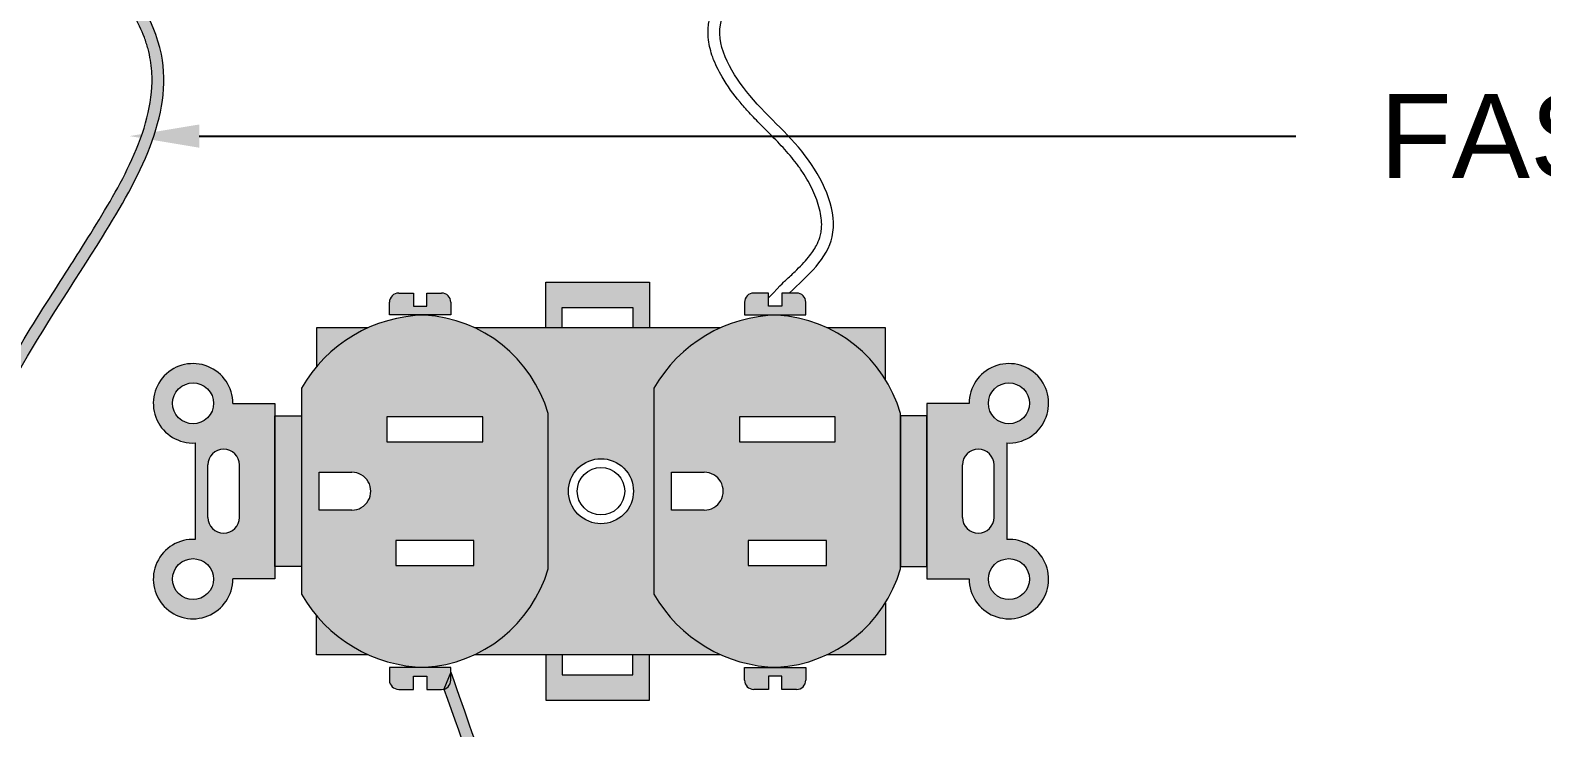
# Model space of a CAD drawing. Header units: millimetres. Extents: x -629 to 509, y -240 to 968.
# Drawn here: x 240.35 to 257.73, y -228.82 to -220.8 of the extents above; entities that cross this region are included whole.
import ezdxf

# ---------------------------------------------------------------- set-up
doc = ezdxf.new("R2010")
doc.units = ezdxf.units.MM
doc.styles.get("Standard").update_dxf_attribs({"font": 'arial.ttf'})

# ---------------------------------------------------------------- blocks, each defined once
blk = doc.blocks.new('A$C44f65689')
at = {"lineweight": 0, "transparency": 33554687}
h = blk.add_hatch(color=254, dxfattribs=at)
edge = h.paths.add_edge_path()
edge.add_line((33.5824241841654, 20.96082753528162), (33.5824241841654, 20.82231230699698))
edge.add_spline(control_points=[(33.5824241841654, 20.82231230629485), (33.70582691296141, 20.79525131643776), (33.82825716348708, 20.76819568384644), (34.17859691782979, 20.68282382906499), (34.40043733235399, 20.61845510781813), (34.6999967063287, 20.49129222262899), (34.79095614024192, 20.44638739193442), (34.96457780476686, 20.34425908673756), (35.04718205305136, 20.28709450090945), (35.17321070583858, 20.18240543688307), (35.21957797666602, 20.13963587487751), (35.37818744298039, 19.97780676640058), (35.47942679425279, 19.84439093888749), (35.60769947203272, 19.61974127210168), (35.64813482781466, 19.53380713976411), (35.6962494753223, 19.40356322516026), (35.71020099934213, 19.35992551268145), (35.73364757248038, 19.27266951311639), (35.74310573848362, 19.22916173065686), (35.76414422031468, 19.10189258874424), (35.76984945698797, 19.01771433223302), (35.76565211030066, 18.77877710498387), (35.73919455691367, 18.62215947497906), (35.64918439920967, 18.30498175157071), (35.58562630578155, 18.14456445730729), (35.4428399945121, 17.84238085831156), (35.36640180917794, 17.70067645586504), (35.20367690642871, 17.41892103255804), (35.11742280908612, 17.27875630558491), (34.96604701050347, 17.03667067898322), (34.90082370587407, 16.93393077696373), (34.75264773150485, 16.70175309456362), (34.66976731761571, 16.57276938594395), (34.38987296982879, 16.13294018662918), (34.19837556048452, 15.82473065007752), (33.85662963708438, 15.19603661931568), (33.7063589989769, 14.87546985209837), (33.54612374564232, 14.40673683584691), (33.50625141831443, 14.27142093170686), (33.43955504735533, 13.99506106437229), (33.4128787279945, 13.85385220349826), (33.37147535380001, 13.55283882511639), (33.35810110219592, 13.39254960835978), (33.33857312019865, 12.77278071010959), (33.3902498043397, 12.30201813424582), (33.62524390717618, 11.37920811570665), (33.80859891327447, 10.92711776937039), (34.30771681042717, 10.08709424484777), (34.62356743844549, 9.699147463927595), (35.16686280604409, 9.227070706973329), (35.33971535285519, 9.097037657866615), (35.61654655512376, 8.919599349389038), (35.71174805732772, 8.863388473877869), (35.90797034331382, 8.75728719962671), (36.00908968611776, 8.707381382831493), (36.24585462626038, 8.601321848521813), (36.38299168869054, 8.547347003350744), (36.83002485092703, 8.39316415298935), (37.14946857865863, 8.315291948924362), (37.77782686801976, 8.221604508529246), (38.0866957106212, 8.205724615225783), (38.51477642508536, 8.234185249457816), (38.6506424960715, 8.252049225935927), (38.90799072655255, 8.306237960944138), (39.02949703188943, 8.342549465308814), (39.25411792620235, 8.435924563059864), (39.35730406209024, 8.49302258528268), (39.49091824933095, 8.594136886725657), (39.53072177442101, 8.628818026194942), (39.60427403446312, 8.703526240716648), (39.63805949409999, 8.743688807855044), (39.712395570002, 8.848325587640367), (39.74887051375919, 8.91527935946987), (39.8157544573167, 9.076044122586147), (39.84164795371117, 9.172066975484533), (39.87780223210876, 9.395154588589769), (39.8833814214093, 9.524435819992952), (39.87100256105469, 9.829680071482919), (39.84640897782839, 10.00904103411221), (39.76391763611838, 10.42222211707621), (39.69990338202507, 10.65945780933861), (39.51569319602078, 11.25890409816338), (39.38314561828184, 11.62832467521229), (39.20290408774491, 12.14379879010675)], knot_values=[0, 0, 0, 0, 9.073057945925257, 9.073057945925257, 26.44567447676138, 26.44567447676138, 34.45252759541052, 34.45252759541052, 42.45938071405965, 42.45938071405965, 47.35713095074181, 47.35713095074181, 59.94805723818672, 59.94805723818672, 67.34855939598754, 67.34855939598754, 71.04881047488794, 71.04881047488794, 74.74906155378835, 74.74906155378835, 81.85335676903861, 81.85335676903861, 94.73450696495075, 94.73450696495075, 107.6156571608629, 107.6156571608629, 118.9684716686548, 118.9684716686548, 130.3212861764467, 130.3212861764467, 138.8381669254693, 138.8381669254693, 149.704568109084, 149.704568109084, 176.0471697259053, 176.0471697259053, 202.3897713427266, 202.3897713427266, 212.8188996798059, 212.8188996798059, 223.2480280168851, 223.2480280168851, 234.7228650798959, 234.7228650798959, 267.1749219031595, 267.1749219031595, 299.6269787264232, 299.6269787264232, 332.0790355496869, 332.0790355496869, 345.7552890915074, 345.7552890915074, 352.5934158624177, 352.5934158624177, 359.431542633328, 359.431542633328, 368.1982376255976, 368.1982376255976, 387.4997481471572, 387.4997481471572, 406.8012586687167, 406.8012586687167, 416.2971848494099, 416.2971848494099, 425.793111030103, 425.793111030103, 435.2890372107961, 435.2890372107961, 439.7058859138722, 439.7058859138722, 444.1227346169483, 444.1227346169483, 450.6038820537493, 450.6038820537493, 458.901648507263, 458.901648507263, 469.046633346315, 469.046633346315, 481.8780613937013, 481.8780613937013, 497.4828885742346, 497.4828885742346, 520.2826032805101, 520.2826032805101, 520.2826032805101, 520.2826032805101], degree=3, periodic=0)
edge.add_line((39.20290408774491, 12.14379879010675), (39.12391171853852, 11.9503684589822))
edge.add_spline(control_points=[(39.12391171904602, 11.95036845840013), (39.57363411601574, 10.69635427511684), (40.51583020087293, 8.069117425332017), (34.53580711170235, 8.387723992238072), (32.67195655294455, 13.5963131715157), (34.9654221164804, 16.65418582523716), (36.2474582116227, 18.9664077888824), (35.17620661719849, 20.61154787553323), (34.16471118732517, 20.83321852029393), (33.5824241841654, 20.96082753528162)], knot_values=[0, 0, 0, 0, 77.75284976528478, 162.8970028508391, 304.1183109576378, 392.2852581126454, 446.7097837307556, 478.2300157750214, 520.9920404752056, 520.9920404752056, 520.9920404752056, 520.9920404752056], degree=3, periodic=0)
h = blk.add_hatch(color=252, dxfattribs=at)
h.dxf.hatch_style = 1
edge = h.paths.add_edge_path()
edge.add_line((36.69664189752149, 13.21828973067795), (37.18137972613368, 13.21828973043966))
edge.add_line((37.18137972613368, 13.21828973043966), (37.18137972470396, 15.2354665864791))
edge.add_line((37.18137972470396, 15.2354665864791), (36.69664189752149, 15.2354665864791))
edge.add_ellipse((36.23968357359294, 15.23795284233051), major_axis=(-0.3231231122000956, 0.3231231122000956), ratio=0.9999999999999754, start_angle=224.6882635593591, end_angle=498.192810985813)
edge.add_line((36.26513480540308, 14.7816970740655), (36.2651348039729, 13.67205924261588))
edge.add_ellipse((36.23968357313069, 13.21580347382848), major_axis=(-0.3231231125307975, 0.3231231125307975), ratio=0.9999999999999318, start_angle=-48.19281086099384, end_angle=225.311736565466)
edge = h.paths.add_edge_path(flags=16)
edge.add_line((36.77451369401007, 14.52833102811336), (36.77451369329566, 13.92542528904459))
edge.add_ellipse((36.59266730382279, 13.9254252888063), major_axis=(0.1285848151305607, 0.1285848151305607), ratio=0.9999999999998954, start_angle=134.999999999997, end_angle=314.999999999997, ccw=False)
edge.add_line((36.41082091434993, 13.92542528856801), (36.4108209129202, 14.52833102811336))
edge.add_ellipse((36.59266730346513, 14.52833102811336), major_axis=(-0.1285848158886234, 0.1285848158886234), ratio=0.9999999999999426, start_angle=-134.9999999999984, end_angle=45.00000000000159, ccw=False)
edge = h.paths.add_edge_path(flags=16)
edge.add_ellipse((36.23968357356608, 15.23795284224524), major_axis=(0.1663689753689431, 0.1663689753689431), ratio=0.9999999999999736, start_angle=45.000000000000796, end_angle=225.0000000000008, ccw=False)
edge.add_ellipse((36.23968357356608, 15.23795284224524), major_axis=(0.1663689753689431, 0.1663689753689431), ratio=0.9999999999999736, start_angle=225.0000000000008, end_angle=405.00000000000074, ccw=False)
edge = h.paths.add_edge_path(flags=16)
edge.add_ellipse((36.23968357392397, 13.21580347515145), major_axis=(0.1663689752001269, 0.1663689752001269), ratio=0.9999999999999707, start_angle=45.00000008715352, end_angle=225.0000000871535, ccw=False)
edge.add_ellipse((36.23968357392397, 13.21580347515145), major_axis=(0.1663689752001269, 0.1663689752001269), ratio=0.9999999999999707, start_angle=225.0000000871534, end_angle=405.0000000871534, ccw=False)
h.paths.add_polyline_path([(37.48514757617505, 13.36076062167694), (37.48514757617505, 15.09299569524182), (37.18137972613368, 15.09299569452786), (37.18137972613368, 13.36076062143865)])
edge = h.paths.add_edge_path()
edge.add_line((38.25472983654555, 16.10778239573073), (37.65923407837028, 16.10778239525325))
edge.add_line((37.65923407837028, 16.10778239525325), (37.65923407991914, 15.65979300654953))
edge.add_ellipse((38.937084694297, 14.58097331651559), major_axis=(-1.182529939635946, 1.182529939635946), ratio=0.9999999999999669, start_angle=-20.919385324767916, end_angle=4.827419064819821, ccw=False)
edge = h.paths.add_edge_path()
edge.add_ellipse((38.93708469256396, 13.87278300043553), major_axis=(1.182529939208199, 1.182529939208199), ratio=0.9999999999999853, start_angle=175.1725809647309, end_angle=200.9193853536968, ccw=False)
edge.add_line((37.65923407920474, 12.79396331013276), (37.65923407837028, 12.345973922143))
edge.add_line((37.65923407837028, 12.345973922143), (38.25472983583023, 12.34597392142813))
edge = h.paths.add_edge_path()
edge.add_line((39.20290408774491, 16.25654276717659), (39.20290408774491, 16.40071033109188))
edge.add_ellipse((39.09667566957302, 16.4007103317474), major_axis=(-0.07511483484406946, 0.07511483484406946), ratio=0.9999999999999418, start_angle=225.0000000000016, end_angle=314.9999996464354)
edge.add_line((39.09667567022854, 16.50693874991929), (38.92619886621043, 16.50693874944272))
edge.add_line((38.92619886621043, 16.50693874944272), (38.92619886764106, 16.35518360246214))
edge.add_line((38.92619886764106, 16.35518360246214), (38.77457954271841, 16.35518360222385))
edge.add_line((38.77457954271841, 16.35518360222385), (38.77457954271841, 16.50693874968101))
edge.add_line((38.77457954271841, 16.50693874968101), (38.6041027409654, 16.50693874991929))
edge.add_ellipse((38.60410274120369, 16.4007103306153), major_axis=(-0.0751148356445839, 0.0751148356445839), ratio=0.9999999999998517, start_angle=-44.9999998714805, end_angle=45.00000012852799)
edge.add_line((38.4978743218997, 16.40071033037702), (38.49787432118529, 16.25654276813065))
edge.add_line((38.49787432118529, 16.25654276813065), (39.20290408774491, 16.25654276717659))
edge = h.paths.add_edge_path()
edge.add_line((38.77457954343373, 11.94681756700037), (38.77457954343373, 12.09857271445753))
edge.add_line((38.77457954343373, 12.09857271445753), (38.92619886692574, 12.09857271445753))
edge.add_line((38.92619886692574, 12.09857271445753), (38.92619886692574, 11.94681756723775))
edge.add_line((38.92619886692574, 11.94681756723775), (39.09667566951322, 11.94681756700037))
edge.add_ellipse((39.09667567086382, 12.05304598479544), major_axis=(-0.07511483457752448, 0.07511483457752448), ratio=0.9999999999991711, start_angle=134.9999992715115, end_angle=149.8560452325922)
edge.add_line((39.12391171904602, 11.95036845840013), (39.20290408774491, 12.14379879010675))
edge.add_line((39.20290408774491, 12.14379879010675), (39.20290408774491, 12.19721354950479))
edge.add_line((39.20290408774491, 12.19721354950479), (38.4978743218997, 12.1972135492665))
edge.add_line((38.4978743218997, 12.1972135492665), (38.49787432261502, 12.05304598606607))
edge.add_ellipse((38.6041027414422, 12.05304598558927), major_axis=(-0.07511483530743167, 0.07511483530743167), ratio=0.999999999999901, start_angle=44.99999974283271, end_angle=134.999999742827)
edge.add_line((38.6041027409654, 11.94681756676209), (38.77457954343373, 11.94681756700037))
edge = h.paths.add_edge_path()
edge.add_ellipse((42.98929709593915, 13.87278300555885), major_axis=(1.182529942366136, 1.182529942366136), ratio=0.9999999999999654, start_angle=164.7496594179797, end_angle=200.9193854415276, ccw=False)
edge.add_line((41.53735997780387, 13.04294402469213), (41.53735997780387, 15.41081229270502))
edge.add_ellipse((42.98929709446594, 14.5809733125973), major_axis=(-1.182529941195401, 1.182529941195401), ratio=0.9999999999999811, start_angle=-20.919385444617376, end_angle=15.250340579551278, ccw=False)
edge.add_line((42.30694223900838, 16.10778239525325), (39.47544469209726, 16.10778239501496))
edge.add_ellipse((38.80854152622823, 14.67986116500807), major_axis=(-1.11438747115863, 1.11438747115863), ratio=0.9999999999999654, start_angle=241.2326385560886, end_angle=289.9653187727754, ccw=False)
edge.add_line((40.32169625779198, 15.12040813196699), (40.32169625695752, 13.33334818543016))
edge.add_ellipse((38.8085415250832, 13.77389515022872), major_axis=(1.114387470942448, 1.114387470942448), ratio=0.9999999999999638, start_angle=250.03468130706278, end_angle=298.7673615224778, ccw=False)
edge.add_line((39.47544469281257, 12.34597392142813), (42.3069422397237, 12.34597392142813))
edge = h.paths.add_edge_path(flags=16)
edge.add_ellipse((40.92952811773813, 14.22687815834069), major_axis=(-0.2642617988080143, 0.2642617988080143), ratio=0.999999999999956, start_angle=134.9999999999987, end_angle=314.99999999999875, ccw=False)
edge.add_ellipse((40.92952811773813, 14.22687815834069), major_axis=(-0.2642617988080143, 0.2642617988080143), ratio=0.999999999999956, start_angle=-45.00000000000131, end_angle=134.9999999999987, ccw=False)
edge = h.paths.add_edge_path(flags=0)
edge.add_ellipse((40.92952811773813, 14.22687815845938), major_axis=(0.192951392698912, 0.192951392698912), ratio=0.9999999999999509, start_angle=225.0000000000014, end_angle=405.0000000000014, ccw=False)
edge.add_ellipse((40.92952811773813, 14.22687815845938), major_axis=(0.192951392698912, 0.192951392698912), ratio=0.9999999999999509, start_angle=45.00000000000142, end_angle=225.0000000000014, ccw=False)
h.paths.add_polyline_path([(41.48598904891998, 11.82324656356331), (41.48598904891998, 12.345973922143), (41.29739530523813, 12.34597392262048), (41.29739530607259, 12.11365069736029), (40.48499162646323, 12.113650697122), (40.48499162646323, 12.34597392142813), (40.29639788206606, 12.34597392166642), (40.29639788290052, 11.82324656404079)])
h.paths.add_polyline_path([(41.29739530523813, 16.34010561979766), (41.29739530607259, 16.10778239525325), (41.48598904891998, 16.10778239525325), (41.48598904820557, 16.63050975287978), (40.29639788290052, 16.63050975383293), (40.29639788290052, 16.10778239525325), (40.48499162646323, 16.10778239477667), (40.48499162574882, 16.34010561932109)])
edge = h.paths.add_edge_path()
edge.add_line((43.28451260980165, 16.25654276741579), (43.28451260980165, 16.4007103306153))
edge.add_ellipse((43.17828419067661, 16.40071033079425), major_axis=(-0.0751148355180496, 0.0751148355180496), ratio=0.9999999999999167, start_angle=225.0000000000024, end_angle=314.9999999034822)
edge.add_line((43.17828419085555, 16.50693874991929), (43.00780738826808, 16.50693875039587))
edge.add_line((43.00780738826808, 16.50693875039587), (43.00780738826808, 16.35518360293872))
edge.add_line((43.00780738826808, 16.35518360293872), (42.85618806477606, 16.35518360293872))
edge.add_line((42.85618806477606, 16.35518360293872), (42.85618806477606, 16.50693875015758))
edge.add_line((42.85618806477606, 16.50693875015758), (42.68571126230773, 16.50693874968101))
edge.add_ellipse((42.68571126171156, 16.40071033121148), major_axis=(-0.07511483505453499, 0.07511483505453499), ratio=0.9999999999997343, start_angle=-45.00000032156225, end_angle=44.99999967845297)
edge.add_line((42.57948284324203, 16.40071033180765), (42.57948284407649, 16.25654276741579))
edge.add_line((42.57948284407649, 16.25654276741579), (43.28451260980165, 16.25654276741579))
edge = h.paths.add_edge_path()
edge.add_line((44.19982215710689, 15.51089374602861), (44.19982215567626, 16.10778239501496))
edge.add_line((44.19982215567626, 16.10778239501496), (43.52765709515626, 16.10778239549153))
edge.add_ellipse((42.86075392759807, 14.67986116615317), major_axis=(-1.114387471235739, 1.114387471235739), ratio=0.999999999999992, start_angle=256.8239493726295, end_angle=289.96531870685004, ccw=False)
edge = h.paths.add_edge_path()
edge.add_line((44.19982215639158, 12.345973922143), (44.19982215639158, 12.9428625701762))
edge.add_ellipse((42.86075392804327, 13.77389515045493), major_axis=(1.114387470688889, 1.114387470688889), ratio=0.9999999999999696, start_angle=250.0346812597163, end_angle=283.1760505926645, ccw=False)
edge.add_line((43.52765709444094, 12.34597392142813), (44.19982215639158, 12.345973922143))
edge = h.paths.add_edge_path()
edge.add_ellipse((43.17828419043786, 12.05304598564884), major_axis=(-0.0751148351810613, 0.0751148351810613), ratio=0.9999999999998817, start_angle=134.9999998394645, end_angle=224.9999998394713)
edge.add_line((43.28451260908633, 12.05304598535121), (43.28451261051697, 12.1972135492665))
edge.add_line((43.28451261051697, 12.1972135492665), (42.57948284324203, 12.19721354974308))
edge.add_line((42.57948284324203, 12.19721354974308), (42.57948284407649, 12.05304598630436))
edge.add_ellipse((42.68571126236776, 12.05304598552902), major_axis=(-0.07511483492848046, 0.07511483492848046), ratio=0.999999999999867, start_angle=44.9999995818111, end_angle=134.9999995818034)
edge.add_line((42.68571126159242, 11.94681756723775), (42.85618806477606, 11.94681756676209))
edge.add_line((42.85618806477606, 11.94681756676209), (42.85618806334543, 12.09857271374266))
edge.add_line((42.85618806334543, 12.09857271374266), (43.00780738826808, 12.09857271398095))
edge.add_line((43.00780738826808, 12.09857271398095), (43.00780738981786, 11.94681756700037))
edge.add_line((43.00780738981786, 11.94681756700037), (43.17828419014023, 11.94681756700037))
h.paths.add_polyline_path([(44.67767650934258, 13.36076062143865), (44.67767650934258, 15.09299569524182), (44.37390865942035, 15.09299569500444), (44.37390865942035, 13.36076062143865)])
edge = h.paths.add_edge_path()
edge.add_ellipse((45.61937266181741, 13.21580347429438), major_axis=(-0.323123112069141, 0.323123112069141), ratio=0.9999999999999849, start_angle=44.68826355226376, end_angle=318.1928109788317)
edge.add_line((45.59392143007318, 13.67205924237759), (45.59392142864255, 14.78169707358892))
edge.add_ellipse((45.61937266171333, 15.23795284076947), major_axis=(-0.3231231114841126, 0.3231231114841126), ratio=0.9999999999999687, start_angle=131.8071888487937, end_angle=405.3117362753664)
edge.add_line((45.16241433879014, 15.23546658624172), (44.67767650934258, 15.23546658600343))
edge.add_line((44.67767650934258, 15.23546658600343), (44.67767650791194, 13.21828972996308))
edge.add_line((44.67767650791194, 13.21828972996308), (45.16241433807437, 13.21828973020137))
edge = h.paths.add_edge_path(flags=16)
edge.add_line((45.08454254230065, 13.92542528904459), (45.08454254146619, 14.5283310273985))
edge.add_ellipse((45.26638893129626, 14.5283310273985), major_axis=(0.1285848153831423, 0.1285848153831423), ratio=0.9999999999998916, start_angle=-45.000000000003126, end_angle=134.9999999999969, ccw=False)
edge.add_line((45.44823532112633, 14.5283310273985), (45.44823532112633, 13.92542528832973))
edge.add_ellipse((45.26638893171349, 13.92542528868716), major_axis=(0.1285848150881097, 0.1285848150881097), ratio=0.9999999999999848, start_angle=134.9999998873808, end_angle=314.99999988738085, ccw=False)
edge = h.paths.add_edge_path(flags=16)
edge.add_ellipse((45.61937266202978, 13.21580347491317), major_axis=(0.1663689748631353, 0.1663689748631353), ratio=0.9999999999999964, start_angle=225.0000000000001, end_angle=405.0000000000001, ccw=False)
edge.add_ellipse((45.61937266202978, 13.21580347491317), major_axis=(0.1663689748631353, 0.1663689748631353), ratio=0.9999999999999964, start_angle=45.00000000000023, end_angle=225.0000000000001, ccw=False)
edge = h.paths.add_edge_path(flags=16)
edge.add_ellipse((45.61937266202978, 15.23795284188781), major_axis=(0.1663689751162041, 0.1663689751162041), ratio=0.999999999999935, start_angle=225.0000000000018, end_angle=405.0000000000018, ccw=False)
edge.add_ellipse((45.61937266202978, 15.23795284188781), major_axis=(0.1663689751162041, 0.1663689751162041), ratio=0.999999999999935, start_angle=45.000000000001876, end_angle=225.0000000000019, ccw=False)
h = blk.add_hatch(color=254, dxfattribs=at)
h.dxf.hatch_style = 1
edge = h.paths.add_edge_path()
edge.add_line((44.37390865942035, 13.33334818519187), (44.37390865787057, 15.12040813220528))
edge.add_ellipse((42.86075392769482, 14.679861167837), major_axis=(1.114387469704179, 1.114387469704179), ratio=0.9999999999999933, start_angle=331.232638479764, end_angle=401.5484784951662)
edge.add_ellipse((42.9892970946932, 14.58097331232849), major_axis=(-1.182529941429237, 1.182529941429237), ratio=0.9999999999999835, start_angle=-43.84661382711861, end_angle=15.25034057541896)
edge.add_line((41.53735997780387, 15.41081229270502), (41.53735997780387, 13.04294402469213))
edge.add_ellipse((42.98929709449888, 13.87278300423794), major_axis=(1.182529941018461, 1.182529941018461), ratio=0.9999999999999911, start_angle=164.7496594031747, end_angle=223.8466138088643)
edge.add_ellipse((42.86075392789232, 13.77389515111108), major_axis=(-1.114387470928832, 1.114387470928832), ratio=0.9999999999999876, start_angle=138.4515214677895, end_angle=208.7673614798419)
h.paths.add_polyline_path([(43.52141542144801, 13.66059006823115), (43.52141541989869, 13.37018593443417), (42.62196855326766, 13.37018593443417), (42.62196855326766, 13.66059006751538)], flags=16)
h.paths.add_polyline_path([(42.5204180611002, 14.79316624892771), (42.52041806193466, 15.0835703824855), (43.62296591278192, 15.0835703824855), (43.62296591206615, 14.793166249166)], flags=16)
edge = h.paths.add_edge_path(flags=16)
edge.add_line((42.11764819248702, 14.00907500756738), (41.74046083398872, 14.00907500780476))
edge.add_line((41.74046083398872, 14.00907500780476), (41.74046083398872, 14.444681309114))
edge.add_line((41.74046083398872, 14.444681309114), (42.11764819332149, 14.44468130959057))
edge.add_ellipse((42.11764819290426, 14.22687815857898), major_axis=(-0.1540100850441051, 0.1540100850441051), ratio=0.9999999999998825, start_angle=134.999999890239, end_angle=314.999999890239, ccw=False)
edge = h.paths.add_edge_path()
edge.add_line((40.32169625695752, 13.33334818543016), (40.32169625779198, 15.12040813196699))
edge.add_ellipse((38.80854152665285, 14.67986116587156), major_axis=(1.114387470699634, 1.114387470699634), ratio=0.9999999999999883, start_angle=331.2326385302614, end_angle=401.5484785456638)
edge.add_ellipse((38.93708469264425, 14.58097331335164), major_axis=(-1.182529940373175, 1.182529940373175), ratio=0.9999999999999898, start_angle=-43.84661381598846, end_angle=15.25034058654954)
edge.add_line((37.48514757689037, 15.41081229270502), (37.48514757474487, 13.04294402373807))
edge.add_ellipse((38.93708469110354, 13.87278300514186), major_axis=(1.1825299414639, 1.1825299414639), ratio=0.9999999999999709, start_angle=164.7496594641584, end_angle=223.8466138698495)
edge.add_ellipse((38.80854152584672, 13.77389515075699), major_axis=(-1.114387470528474, 1.114387470528474), ratio=0.9999999999999936, start_angle=138.4515214842274, end_angle=208.7673614962792)
h.paths.add_polyline_path([(39.46920301910433, 13.66059006846944), (39.46920301910433, 13.37018593443417), (38.56975615163839, 13.37018593467246), (38.56975615163839, 13.66059006775276)], flags=16)
h.paths.add_polyline_path([(39.57075351043733, 14.79316624868942), (38.46820565947093, 14.79316624868942), (38.46820566030539, 15.0835703824855), (39.57075351115265, 15.08357038177063)], flags=16)
edge = h.paths.add_edge_path(flags=16)
edge.add_line((38.06543579085866, 14.00907500732909), (37.68824843164504, 14.00907500709081))
edge.add_line((37.68824843164504, 14.00907500709081), (37.6882484324795, 14.44468130935228))
edge.add_line((37.6882484324795, 14.44468130935228), (38.06543579085866, 14.44468131006715))
edge.add_ellipse((38.06543579085866, 14.22687815869812), major_axis=(-0.1540100852968405, 0.1540100852968405), ratio=0.9999999999999696, start_angle=134.9999999999991, end_angle=314.99999999999915, ccw=False)
at = {"linetype": 'ByBlock', "lineweight": -2, "transparency": 33554687}
for p, q in [((36.31029401877061, 18.31226926736735), (46.23647311466476, 18.31226926736735)), ((46.23647311466476, 18.31226926736735), (48.9194012302263, 18.31226926736735))]:
    blk.add_line(p, q, dxfattribs=at)
at = {"lineweight": 0, "transparency": 33554687}
for p, q in [((40.29639788290052, 16.10778239525325), (40.29639788290052, 16.63050975383293)), ((40.29639788290052, 16.63050975383293), (41.48598904820557, 16.63050975287978)), ((41.48598904820557, 16.63050975287978), (41.48598904891998, 16.10778239525325)), ((38.49787432118529, 16.25654276813065), (38.4978743218997, 16.40071033037702)), ((38.6041027409654, 16.50693874991929), (38.77457954271841, 16.50693874968101)), ((38.77457954271841, 16.50693874968101), (38.77457954271841, 16.35518360222385)), ((38.77457954271841, 16.35518360222385), (38.92619886764106, 16.35518360246214)), ((38.92619886621043, 16.50693874944272), (39.09667567022854, 16.50693874991929)), ((38.92619886764106, 16.35518360246214), (38.92619886621043, 16.50693874944272)), ((39.20290408774491, 16.40071033109188), (39.20290408774491, 16.25654276717659)), ((40.48499162646323, 16.10778239477667), (40.48499162574882, 16.34010561932109)), ((40.48499162574882, 16.34010561932109), (41.29739530523813, 16.34010561979766)), ((41.29739530523813, 16.34010561979766), (41.29739530607259, 16.10778239525325)), ((42.57948284324203, 16.40071033180765), (42.57948284407649, 16.25654276741579)), ((42.85618806477606, 16.50693875015758), (42.68571126230773, 16.50693874968101)), ((42.85618806477606, 16.35518360293872), (42.85618806477606, 16.50693875015758)), ((43.00780738826808, 16.35518360293872), (42.85618806477606, 16.35518360293872)), ((43.17828419085555, 16.50693874991929), (43.00780738826808, 16.50693875039587)), ((43.00780738826808, 16.50693875039587), (43.00780738826808, 16.35518360293872)), ((43.28451260980165, 16.25654276741579), (43.28451260980165, 16.4007103306153)), ((39.20290408774491, 16.25654276717659), (38.49787432118529, 16.25654276813065)), ((42.57948284407649, 16.25654276741579), (43.28451260980165, 16.25654276741579)), ((38.25472983654555, 16.10778239573073), (37.65923407837028, 16.10778239525325)), ((37.65923407837028, 16.10778239525325), (37.65923407991914, 15.65979300654953)), ((42.30694223900838, 16.10778239525325), (39.47544469209726, 16.10778239501496)), ((41.48598904891998, 16.10778239525325), (40.29639788290052, 16.10778239525325)), ((41.29739530607259, 16.10778239525325), (40.48499162646323, 16.10778239477667)), ((44.19982215567626, 16.10778239501496), (43.52765709515626, 16.10778239573073)), ((44.19982215710689, 15.51089374602861), (44.19982215567626, 16.10778239501496)), ((37.48514757689037, 15.41081229270502), (37.48514757474487, 13.04294402373807)), ((41.53735997780387, 15.41081229270502), (41.53735997780387, 13.04294402469213)), ((36.69664189752149, 15.2354665864791), (37.18137972470396, 15.2354665864791)), ((37.18137972470396, 15.2354665864791), (37.18137972613368, 13.21828973043966)), ((40.32169625695752, 13.33334818543016), (40.32169625779198, 15.12040813196699)), ((44.37390865942035, 13.33334818519187), (44.37390865787057, 15.12040813220528)), ((45.16241433879014, 15.23546658624172), (44.67767650934258, 15.23546658600343)), ((44.67767650934258, 15.23546658600343), (44.67767650791194, 13.21828972996308)), ((37.18137972613368, 13.36076062143865), (37.18137972613368, 15.09299569452786)), ((37.18137972613368, 15.09299569452786), (37.48514757617505, 15.09299569524182)), ((37.48514757617505, 15.09299569524182), (37.48514757617505, 13.36076062167694)), ((38.46820566030539, 15.0835703824855), (38.46820565947093, 14.79316624868942)), ((39.57075351115265, 15.08357038177063), (38.46820566030539, 15.0835703824855)), ((39.57075351043733, 14.79316624868942), (39.57075351115265, 15.08357038177063)), ((42.52041806193466, 15.0835703824855), (42.5204180611002, 14.79316624892771)), ((43.62296591278192, 15.0835703824855), (42.52041806193466, 15.0835703824855)), ((43.62296591206615, 14.793166249166), (43.62296591278192, 15.0835703824855)), ((44.37390865942035, 15.09299569500444), (44.37390865942035, 13.36076062143865)), ((44.67767650934258, 15.09299569524182), (44.37390865942035, 15.09299569500444)), ((44.67767650934258, 13.36076062143865), (44.67767650934258, 15.09299569524182)), ((36.26513480540308, 14.7816970740655), (36.2651348039729, 13.67205924261588)), ((38.46820565947093, 14.79316624868942), (39.57075351043733, 14.79316624868942)), ((42.5204180611002, 14.79316624892771), (43.62296591206615, 14.793166249166)), ((45.59392142864255, 14.78169707358892), (45.59392143007318, 13.67205924237759)), ((36.41082091434993, 13.92542528856801), (36.4108209129202, 14.52833102811336)), ((36.77451369329566, 13.92542528904459), (36.77451369401007, 14.52833102811336)), ((37.68824843164504, 14.00907500709081), (37.6882484324795, 14.44468130935228)), ((37.6882484324795, 14.44468130935228), (38.06543579085866, 14.44468131006715)), ((41.74046083398872, 14.00907500780476), (41.74046083398872, 14.444681309114)), ((41.74046083398872, 14.444681309114), (42.11764819332149, 14.44468130959057)), ((45.08454254230065, 13.92542528904459), (45.08454254146619, 14.5283310273985)), ((45.44823532112633, 13.92542528832973), (45.44823532112633, 14.5283310273985)), ((38.06543579085866, 14.00907500732909), (37.68824843164504, 14.00907500709081)), ((42.11764819248702, 14.00907500756738), (41.74046083398872, 14.00907500780476)), ((38.56975615163839, 13.66059006775276), (38.56975615163839, 13.37018593467246)), ((39.46920301910433, 13.66059006846944), (38.56975615163839, 13.66059006775276)), ((39.46920301910433, 13.37018593443417), (39.46920301910433, 13.66059006846944)), ((42.62196855326766, 13.66059006751538), (42.62196855326766, 13.37018593443417)), ((43.52141542144801, 13.66059006823115), (42.62196855326766, 13.66059006751538)), ((43.52141541989869, 13.37018593443417), (43.52141542144801, 13.66059006823115)), ((37.18137972613368, 13.21828973043966), (36.69664189752149, 13.21828973067795)), ((37.48514757617505, 13.36076062167694), (37.18137972613368, 13.36076062143865)), ((38.56975615163839, 13.37018593467246), (39.46920301910433, 13.37018593443417)), ((42.62196855326766, 13.37018593443417), (43.52141541989869, 13.37018593443417)), ((44.37390865942035, 13.36076062143865), (44.67767650934258, 13.36076062143865)), ((44.67767650791194, 13.21828972996308), (45.16241433807437, 13.21828973020137)), ((44.19982215639158, 12.9428625701762), (44.19982215639158, 12.345973922143)), ((37.65923407837028, 12.345973922143), (37.65923407920474, 12.79396331013276)), ((38.25472983583023, 12.34597392142813), (37.65923407837028, 12.345973922143)), ((42.3069422397237, 12.34597392142813), (39.47544469281257, 12.34597392142813)), ((40.29639788206606, 12.34597392166642), (40.29639788290052, 11.82324656404079)), ((41.48598904891998, 12.345973922143), (40.29639788206606, 12.34597392166642)), ((40.48499162646323, 12.34597392142813), (40.48499162646323, 12.113650697122)), ((41.29739530523813, 12.34597392262048), (40.48499162646323, 12.34597392142813)), ((41.29739530607259, 12.11365069736029), (41.29739530523813, 12.34597392262048)), ((41.48598904891998, 11.82324656356331), (41.48598904891998, 12.345973922143)), ((44.19982215639158, 12.345973922143), (43.52765709444094, 12.34597392142813)), ((39.20290408774491, 12.19721354950479), (38.4978743218997, 12.1972135492665)), ((38.4978743218997, 12.1972135492665), (38.49787432261502, 12.05304598606607)), ((39.20290408845932, 12.05304598535121), (39.20290408774491, 12.19721354950479)), ((42.57948284407649, 12.05304598630436), (42.57948284324203, 12.19721354974308)), ((42.57948284324203, 12.19721354974308), (43.28451261051697, 12.1972135492665)), ((43.28451261051697, 12.1972135492665), (43.28451260908633, 12.05304598535121)), ((38.77457954343373, 11.94681756700037), (38.77457954343373, 12.09857271445753)), ((38.77457954343373, 12.09857271445753), (38.92619886692574, 12.09857271445753)), ((38.92619886692574, 12.09857271445753), (38.92619886692574, 11.94681756723775)), ((39.20290408774491, 12.14379879010675), (39.12391171904602, 11.95036845840013)), ((40.48499162646323, 12.113650697122), (41.29739530607259, 12.11365069736029)), ((43.00780738826808, 12.09857271398095), (42.85618806334543, 12.09857271374266)), ((42.85618806334543, 12.09857271374266), (42.85618806477606, 11.94681756676209)), ((43.00780738981786, 11.94681756700037), (43.00780738826808, 12.09857271398095)), ((38.6041027409654, 11.94681756676209), (38.77457954343373, 11.94681756700037)), ((38.92619886692574, 11.94681756723775), (39.09667566951322, 11.94681756700037)), ((40.29639788290052, 11.82324656404079), (41.48598904891998, 11.82324656356331)), ((42.85618806477606, 11.94681756676209), (42.68571126159242, 11.94681756723775)), ((43.17828419014023, 11.94681756700037), (43.00780738981786, 11.94681756700037))]:
    blk.add_line(p, q, dxfattribs=at)
for centre, major_axis, ratio, start_param, end_param in [((38.60410274120369, 16.4007103306153), (-0.07511483564458389, 0.07511483564458389), 0.9999999999998517, -0.7853981611543599, 0.785398165640685), ((39.09667566957302, 16.4007103317474), (-0.07511483484406946, 0.07511483484406946), 0.9999999999999418, 3.926990816987271, 5.497787137611271), ((42.68571126171156, 16.40071033121148), (-0.07511483505453498, 0.07511483505453498), 0.9999999999997343, -0.7853981690097683, 0.7853981577853939), ((43.17828419067661, 16.40071033079425), (-0.07511483551804958, 0.07511483551804958), 0.9999999999999167, 3.926990816987283, 5.497787142097584), ((38.93708469244058, 14.58097331322232), (-1.182529940805885, 1.182529940805885), 0.9999999999999991, -0.7652678234593983, 0.2661686193295754), ((38.80854152473086, 14.67986116541442), (-1.114387470791717, 1.114387470791717), 0.9999999999999845, 4.210303730893002, 5.437546739827837), ((42.98929709406895, 14.58097331250564), (-1.182529940805885, 1.182529940805885), 0.9999999999999991, -0.7652678234593983, 0.2661686193295754), ((42.86075392778986, 14.6798611656527), (-1.114387470791717, 1.114387470791717), 0.9999999999999845, 4.210303730893002, 5.437546739827837), ((36.23968357356608, 15.23795284236484), (-0.3231231120689977, 0.3231231120689977), 0.9999999999999064, 3.921549938177798, 8.695104913793697), ((45.61937266202978, 15.23795284236484), (0.3231231120689909, 0.3231231120689909), 0.9999999999999476, 3.871265737015483, 8.644820727113387), ((36.23968357356608, 15.23795284236484), (0.1663689750657257, 0.1663689750657257), 0.9999999999998658, 5.49778714378207, 11.78097245096166), ((45.61937266202978, 15.23795284236484), (0.1663689750657257, 0.1663689750657257), 0.9999999999998658, 5.49778714378207, 11.78097245096166), ((36.59266730388191, 14.52833102835074), (-0.1285848153677636, 0.1285848153677636), 0.9999999999999608, 3.926990835177204, 7.068583488766997), ((40.92952811773813, 14.22687815893686), (-0.2642617987896789, 0.2642617987896789), 0.9999999999999696, 3.926990816987256, 10.21017612416684), ((45.26638893099818, 14.5283310273985), (-0.1285848153677636, 0.1285848153677636), 0.9999999999999608, 3.926990835177204, 7.068583488766997), ((38.06543579085866, 14.2268781579828), (-0.1540100850700735, 0.1540100850700735), 0.9999999999999136, 2.356194552037985, 5.497787205627779), ((40.92952811773813, 14.22687815893686), (0.192951392676813, 0.192951392676813), 0.9999999999999194, 5.497787143782098, 11.78097245096168), ((42.11764819248702, 14.2268781579828), (-0.1540100850700735, 0.1540100850700735), 0.9999999999999136, 2.356194552037985, 5.497787205627779), ((36.59266730388191, 13.92542528928288), (-0.1285848153677636, 0.1285848153677636), 0.9999999999999608, 0.7853981815873321, 3.926990835177125), ((45.26638893016371, 13.92542528832973), (-0.1285848153677636, 0.1285848153677636), 0.9999999999999608, 0.7853981815873321, 3.926990835177125), ((36.23968357428186, 13.21580347479402), (0.3231231120689909, 0.3231231120689909), 0.9999999999999476, 0.7296730834256907, 5.503228073523595), ((45.61937266202978, 13.21580347431654), (-0.3231231120689977, 0.3231231120689977), 0.9999999999999064, 0.7799572845880056, 5.553512260203904), ((36.23968357428186, 13.21580347479402), (0.1663689750657257, 0.1663689750657257), 0.9999999999998658, 5.49778714378207, 11.78097245096166), ((45.61937266202978, 13.21580347431654), (0.1663689750657257, 0.1663689750657257), 0.9999999999998658, 5.49778714378207, 11.78097245096166), ((38.80854152616058, 13.77389515079039), (-1.114387470791704, 1.114387470791704), 0.9999999999999831, 2.416434945377021, 3.643677871849425), ((42.86075392850427, 13.7738951505521), (-1.114387470791704, 1.114387470791704), 0.9999999999999831, 2.416434945377021, 3.643677871849425), ((38.93708469244058, 13.87278300393654), (1.182529940805889, 1.182529940805889), 0.9999999999999869, 2.875424119092761, 3.906860451579332), ((42.98929709406895, 13.8727830046514), (1.182529940805889, 1.182529940805889), 0.9999999999999869, 2.875424119092761, 3.906860451579332), ((38.6041027414422, 12.05304598558927), (-0.07511483530743167, 0.07511483530743167), 0.999999999999901, 0.7853981589090324, 2.356194485703829), ((39.09667566981085, 12.05304598564884), (-0.0751148351810613, 0.0751148351810613), 0.9999999999998817, 2.356194487390472, 3.926990814185487), ((42.68571126236776, 12.05304598552902), (-0.07511483492848046, 0.07511483492848046), 0.999999999999867, 0.7853981560986751, 2.356194482893438), ((43.17828419043786, 12.05304598564884), (-0.0751148351810613, 0.0751148351810613), 0.9999999999998817, 2.356194487390472, 3.926990814185487)]:
    blk.add_ellipse(centre, major_axis=major_axis, ratio=ratio, start_param=start_param, end_param=end_param, dxfattribs=at)
for points, knots in [([(39.12391171892688, 11.95036845816184), (39.57363411602245, 10.6963542743219), (40.5158302005616, 8.069117424209118), (34.53580711104337, 8.387723993221663), (32.67195655197452, 13.59631317170004), (34.96542211804521, 16.65418582487116), (36.24745821051238, 18.96640778826376), (35.17620661801027, 20.61154787616777), (34.16471118670793, 20.83321852060271), (33.5824241841654, 20.96082753504333)], [0, 0, 0, 0, 1.575355310434414, 3.300466276163259, 6.161759956445371, 7.948115940092213, 9.050814627938355, 9.689448003924042, 10.5558520382083, 10.5558520382083, 10.5558520382083, 10.5558520382083]), ([(39.20290408750571, 12.14379879010675), (39.38314561804356, 11.62832467521229), (39.51569319578203, 11.25890409816338), (39.69990338202507, 10.65945780933861), (39.76391763611838, 10.42222211683792), (39.8464089775901, 10.00904103387392), (39.87100256093555, 9.829680071482919), (39.8833814214093, 9.524435819992952), (39.87780223210876, 9.395154588351481), (39.84164795347243, 9.172066975244427), (39.81575445707841, 9.076044122585238), (39.74887051375919, 8.915279359231583), (39.71239556988286, 8.84832558740208), (39.63805949409999, 8.743688807616756), (39.60427403446312, 8.703526240476542), (39.53072177418272, 8.628818026194942), (39.49091824933095, 8.594136886725657), (39.35730406185195, 8.49302258528268), (39.25411792620235, 8.435924562821576), (39.02949703165115, 8.342549465068707), (38.90799072643341, 8.30623796070585), (38.6506424960715, 8.25204922569764), (38.51477642496621, 8.234185249457816), (38.0866957106212, 8.205724615225783), (37.77782686801976, 8.221604508290959), (37.14946857865863, 8.315291948924362), (36.83002485092703, 8.39316415298935), (36.38299168845225, 8.547347003350744), (36.24585462602255, 8.601321848283526), (36.00908968611776, 8.707381382831493), (35.90797034319513, 8.757287199387513), (35.71174805732772, 8.863388473639581), (35.61654655488547, 8.91959934915075), (35.33971535261691, 9.097037657628327), (35.16686280580581, 9.227070706735041), (34.62356743844549, 9.699147463689307), (34.30771681042717, 10.08709424460948), (33.80859891303572, 10.9271177691321), (33.62524390705613, 11.37920811546837), (33.3902498043397, 12.30201813424582), (33.33857311996036, 12.77278071010959), (33.35810110219592, 13.39254960812149), (33.37147535356081, 13.55283882511639), (33.4128787279945, 13.85385220325997), (33.43955504735533, 13.99506106437229), (33.50625141807615, 14.27142093146858), (33.54612374540358, 14.40673683560862), (33.7063589989769, 14.87546985186099), (33.85662963708438, 15.1960366190774), (34.19837556024578, 15.82473064983741), (34.38987296958959, 16.13294018662827), (34.66976731761571, 16.57276938570566), (34.75264773150485, 16.70175309432533), (34.90082370575493, 16.93393077672544), (34.96604701038387, 17.03667067874493), (35.11742280896698, 17.27875630534663), (35.20367690642871, 17.41892103255804), (35.36640180917794, 17.70067645562676), (35.4428399945121, 17.84238085831065), (35.58562630554235, 18.144564457069), (35.64918439897093, 18.30498175157071), (35.73919455667539, 18.62215947473896), (35.76565211018197, 18.77877710498387), (35.76984945674923, 19.01771433199473), (35.76414422019508, 19.10189258850595), (35.74310573836357, 19.22916173041857), (35.73364757224118, 19.27266951311639), (35.71020099922208, 19.35992551268145), (35.69624947520316, 19.40356322492016), (35.64813482757683, 19.53380713952583), (35.60769947179352, 19.6197412718634), (35.4794267940145, 19.84439093888658), (35.37818744298039, 19.97780676640058), (35.21957797654687, 20.13963587463922), (35.17321070583858, 20.18240543688307), (35.04718205293221, 20.28709450067117), (34.96457780452766, 20.34425908649927), (34.79095614012277, 20.44638739169613), (34.69999670620956, 20.4912922223907), (34.4004373321157, 20.61845510781813), (34.17859691782979, 20.68282382906499), (33.82825716348708, 20.76819568360815), (33.70582691284227, 20.79525131619948), (33.5824241841654, 20.82231230605657)], [0, 0, 0, 0, 22.79971470627554, 22.79971470627554, 38.40454188680883, 38.40454188680883, 51.23596993419511, 51.23596993419511, 61.38095477324707, 61.38095477324707, 69.67872122676083, 69.67872122676083, 76.15986866356177, 76.15986866356177, 80.5767173666379, 80.5767173666379, 84.99356606971402, 84.99356606971402, 94.48949225040712, 94.48949225040712, 103.9854184311002, 103.9854184311002, 113.4813446117934, 113.4813446117934, 132.7828551333529, 132.7828551333529, 152.0843656549125, 152.0843656549125, 160.8510606471821, 160.8510606471821, 167.6891874180924, 167.6891874180924, 174.5273141890027, 174.5273141890027, 188.2035677308232, 188.2035677308232, 220.6556245540869, 220.6556245540869, 253.1076813773505, 253.1076813773505, 285.5597382006142, 285.5597382006142, 297.034575263625, 297.034575263625, 307.4637036007042, 307.4637036007042, 317.8928319377835, 317.8928319377835, 344.2354335546048, 344.2354335546048, 370.5780351714261, 370.5780351714261, 381.4444363550408, 381.4444363550408, 389.9613171040634, 389.9613171040634, 401.3141316118553, 401.3141316118553, 412.6669461196472, 412.6669461196472, 425.5480963155593, 425.5480963155593, 438.4292465114715, 438.4292465114715, 445.5335417267218, 445.5335417267218, 449.2337928056222, 449.2337928056222, 452.9340438845226, 452.9340438845226, 460.3345460423234, 460.3345460423234, 472.9254723297683, 472.9254723297683, 477.8232225664505, 477.8232225664505, 485.8300756850996, 485.8300756850996, 493.8369288037487, 493.8369288037487, 511.2095453345848, 511.2095453345848, 520.2826032805101, 520.2826032805101, 520.2826032805101, 520.2826032805101]), ([(42.85618806465737, 16.45283019770203), (43.02021373876124, 16.62359907783092), (43.03832823070098, 16.64008192122991), (43.09205101057097, 16.68929810036251), (43.12703857895013, 16.72180441034788), (43.21742026301428, 16.80931090677631), (43.26974301298679, 16.86403815544644), (43.35070153995576, 16.96378089059407), (43.38177368362932, 17.00885390556822), (43.42246613105345, 17.08451728476074), (43.43576161500033, 17.11534004772556), (43.45195561381371, 17.16645827091588), (43.45681346329258, 17.1865676492548), (43.46378837283675, 17.22856579244989), (43.46589884837687, 17.25037505305817), (43.46866817756683, 17.33449298156255), (43.46038027115884, 17.401831423173), (43.42536875124989, 17.54181889236997), (43.39871188171929, 17.61434119905015), (43.33219156094611, 17.75738602269711), (43.29236564394051, 17.82791146505905), (43.2262462812285, 17.92927954400556), (43.20251241811303, 17.96302762712047), (43.15368657513665, 18.02802331698921), (43.12853986807869, 18.05938087094682), (43.05104126163525, 18.15120220578728), (42.99660310252722, 18.20942377699384), (42.88342428000971, 18.32571412004062), (42.82468275912817, 18.38377106417237), (42.72143929084342, 18.48869834722108), (42.67747158738194, 18.53425882376222), (42.59836824318046, 18.62070242584604), (42.56324594756171, 18.66066903484852), (42.45495232351806, 18.79152593720982), (42.3829815855841, 18.88930164922248), (42.27947326990244, 19.06611960304735), (42.24226108690374, 19.14182190693418), (42.19098883410499, 19.28457967604162), (42.17392410691792, 19.35074171436781), (42.16054146977541, 19.46055088151524), (42.15882928236516, 19.50319359529976), (42.16269824036164, 19.56980327809878), (42.16536741503279, 19.59361839617258), (42.17349906834153, 19.64105333651104), (42.17890625949923, 19.66440662110698), (42.19873994298979, 19.73316934717649), (42.21676338776143, 19.77726183856384), (42.28005982740916, 19.89955319322006), (42.33510195454147, 19.97268365658282), (42.46252482410483, 20.104875157484), (42.53501427575139, 20.16399050367863), (42.69053081365638, 20.26719721663948), (42.77357809790175, 20.31127631224216), (42.9140910613167, 20.3695692545275), (42.97037910958335, 20.38884637201817), (43.0828720513212, 20.41907221258634), (43.13867145057731, 20.42998264206425), (43.29987767585391, 20.45210948384783), (43.40337241228627, 20.45432496942112), (43.60446147616977, 20.44698795641443), (43.70214474257028, 20.43747098387257), (43.86698868485502, 20.42085773170992), (43.93532300969156, 20.41377779305957), (44.03998685976086, 20.40573815501693), (44.07696218021903, 20.40351050866638), (44.15163508292227, 20.40054838789501), (44.18924338706557, 20.39974904240125), (44.30285197516497, 20.39886919320588), (44.37963538487958, 20.40031396854874), (44.48255449315121, 20.40294392455643), (44.5078495566475, 20.40364379156608), (44.53324002548271, 20.40434639943623)], [0, 0, 0, 0, 1.66771066360819, 1.66771066360819, 5.00313199082457, 5.00313199082457, 10.69318110313272, 10.69318110313272, 15.44713087585388, 15.44713087585388, 18.76255908316809, 18.76255908316809, 20.94155053475346, 20.94155053475346, 23.12054198633882, 23.12054198633882, 29.06174431677899, 29.06174431677899, 35.00294664721915, 35.00294664721915, 40.94414897765932, 40.94414897765932, 44.08254132756714, 44.08254132756714, 47.22093367747495, 47.22093367747495, 53.49771837729057, 53.49771837729057, 59.77450307710619, 59.77450307710619, 64.3260098524155, 64.3260098524155, 67.95461903629077, 67.95461903629077, 75.60600895864289, 75.60600895864289, 80.92506556497415, 80.92506556497415, 85.26898410350209, 85.26898410350209, 87.96162741720296, 87.96162741720296, 89.45068966884905, 89.45068966884905, 90.93975192049514, 90.93975192049514, 93.91787642378733, 93.91787642378733, 99.58298749561794, 99.58298749561794, 105.2480985674486, 105.2480985674486, 110.9132096392792, 110.9132096392792, 114.5818561880706, 114.5818561880706, 118.250502736862, 118.250502736862, 125.3102628365526, 125.3102628365526, 132.3700229362432, 132.3700229362432, 137.5396006816603, 137.5396006816603, 140.4340395080711, 140.4340395080711, 143.3284783344819, 143.3284783344819, 149.1173559873035, 149.1173559873035, 150.9940064046383, 150.9940064046383, 150.9940064046383, 150.9940064046383]), ([(43.0930457898001, 16.50693874968101), (43.31280317681578, 16.70689737599626), (43.78094451125031, 17.13286211568552), (43.34069016456993, 18.14648082557007), (42.65235302222862, 18.6716997480266), (42.04650617053579, 19.66632811364456), (43.05987744440395, 20.44468701373696), (43.88052553829615, 20.25092980029441), (44.37816187190606, 20.26470045529859), (44.53698270913156, 20.26909536541506)], [0, 0, 0, 0, 0.4073878005060099, 0.8678437214383128, 1.370945689247818, 1.811015599320008, 2.31407476144938, 2.821460332631265, 3.059298926412172, 3.059298926412172, 3.059298926412172, 3.059298926412172])]:
    blk.add_open_spline(points, degree=3, knots=knots, dxfattribs=at)
blk.add_solid([(36.31029401877061, 18.17893593403402), (35.51029401877059, 18.31226926736735), (36.31029401877061, 18.44560260070067)], dxfattribs=at)
at = {"transparency": 33554687}
blk.add_text('FASE', height=0.9675742728164067, dxfattribs=at).set_placement((49.88360211994825, 17.82848213095941))

msp = doc.modelspace()

# ---------------------------------------------------------------- block references
msp.add_blockref('A$C44f65689', (205.9835833573552, -240.3273895817447))

doc.saveas('drawing.dxf')
